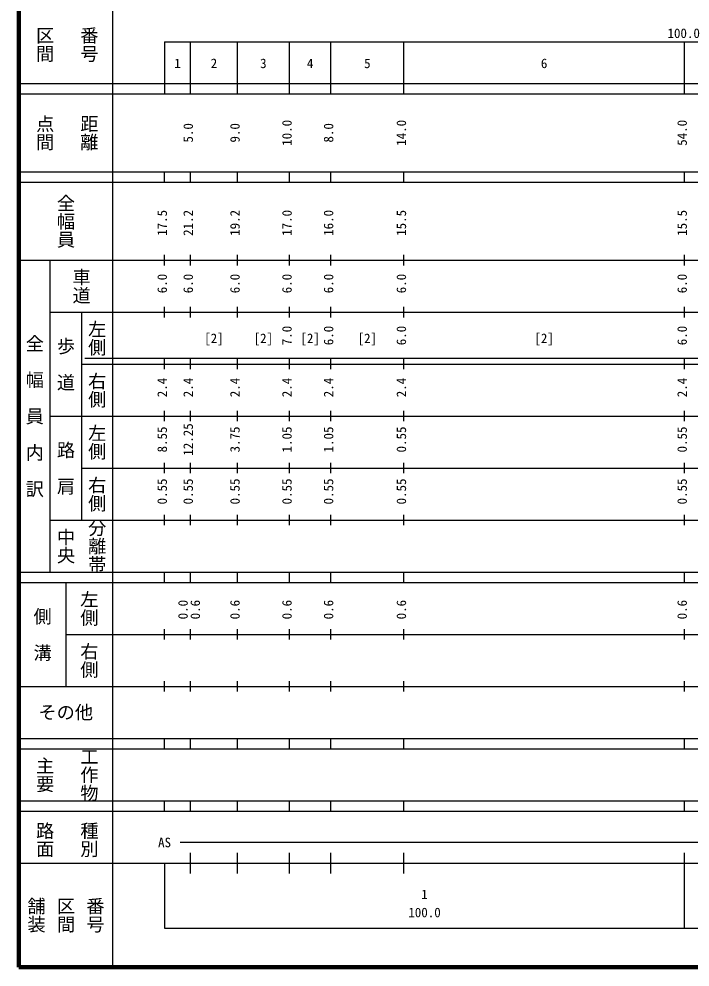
# Model space of a CAD drawing. Units: millimetres on the paper, enlarged 1000 times. Extents: x 40000 to 680000, y 20000 to 380000.
# Drawn here: x 40000 to 169063, y 20000 to 202409 of the extents above; entities that cross this region are included whole.
import ezdxf
from ezdxf.enums import TextEntityAlignment as Align

# ---------------------------------------------------------------- set-up
doc = ezdxf.new("R2010")
doc.units = ezdxf.units.MM
doc.header["$LTSCALE"] = 1000
doc.layers.add('M-TTL', color=2, linetype='Continuous', lineweight=140)
doc.layers.add('M-TTL-BAND', color=7, linetype='Continuous', lineweight=25)
doc.styles.add('@ＭＳ ゴシック', font='')
doc.styles.add('ＭＳ ゴシック', font='')
doc.styles.get('@ＭＳ ゴシック').set_extended_font_data('@MS Gothic')
doc.styles.get('ＭＳ ゴシック').set_extended_font_data('MS Gothic')

msp = doc.modelspace()

# ---------------------------------------------------------------- linework, layer by layer
at = {"layer": 'M-TTL'}
for p, q in [((40000, 380000), (40000, 20000)), ((40000, 20000), (680000, 20000))]:
    msp.add_line(p, q, dxfattribs=at)
at = {"layer": 'M-TTL-BAND'}
for p, q in [((58000, 370000), (58000, 20000)), ((68000, 198000), (579000, 198000)), ((68000, 198000), (68000, 188000)), ((73000, 188000), (73000, 198000)), ((82000, 188000), (82000, 198000)), ((92000, 188000), (92000, 198000)), ((100000, 188000), (100000, 198000)), ((114000, 188000), (114000, 198000)), ((168000, 188000), (168000, 198000)), ((40000, 190000), (579000, 190000)), ((40000, 188000), (579000, 188000)), ((40000, 173000), (579000, 173000)), ((68000, 171000), (68000, 173000)), ((73000, 171000), (73000, 173000)), ((82000, 171000), (82000, 173000)), ((92000, 171000), (92000, 173000)), ((100000, 171000), (100000, 173000)), ((114000, 171000), (114000, 173000)), ((168000, 171000), (168000, 173000)), ((40000, 171000), (579000, 171000)), ((68000, 155000), (68000, 157000)), ((73000, 155000), (73000, 157000)), ((82000, 155000), (82000, 157000)), ((92000, 155000), (92000, 157000)), ((100000, 155000), (100000, 157000)), ((114000, 155000), (114000, 157000)), ((168000, 155000), (168000, 157000)), ((40000, 156000), (579000, 156000)), ((46000, 96000), (46000, 156000)), ((46000, 146000), (579000, 146000)), ((52000, 146000), (52000, 106000)), ((68000, 145000), (68000, 147000)), ((73000, 145000), (73000, 147000)), ((82000, 145000), (82000, 147000)), ((92000, 145000), (92000, 147000)), ((100000, 145000), (100000, 147000)), ((114000, 145000), (114000, 147000)), ((168000, 145000), (168000, 147000)), ((52666, 137162), (579666, 137162)), ((68000, 135000), (68000, 137000)), ((73000, 135000), (73000, 137000)), ((82000, 135000), (82000, 137000)), ((92000, 135000), (92000, 137000)), ((100000, 135000), (100000, 137000)), ((114000, 135000), (114000, 137000)), ((168000, 135000), (168000, 137000)), ((52000, 136000), (579000, 136000)), ((46000, 126000), (579000, 126000)), ((68000, 125000), (68000, 127000)), ((73000, 125000), (73000, 127000)), ((82000, 125000), (82000, 127000)), ((92000, 125000), (92000, 127000)), ((100000, 125000), (100000, 127000)), ((114000, 125000), (114000, 127000)), ((168000, 125000), (168000, 127000)), ((68000, 115000), (68000, 117000)), ((73000, 115000), (73000, 117000)), ((82000, 115000), (82000, 117000)), ((92000, 115000), (92000, 117000)), ((100000, 115000), (100000, 117000)), ((114000, 115000), (114000, 117000)), ((168000, 115000), (168000, 117000)), ((52000, 116000), (579000, 116000)), ((46000, 106000), (579000, 106000)), ((68000, 105000), (68000, 107000)), ((73000, 105000), (73000, 107000)), ((82000, 105000), (82000, 107000)), ((92000, 105000), (92000, 107000)), ((100000, 105000), (100000, 107000)), ((114000, 105000), (114000, 107000)), ((168000, 105000), (168000, 107000)), ((40000, 96000), (579000, 96000)), ((68000, 94000), (68000, 96000)), ((73000, 94000), (73000, 96000)), ((82000, 94000), (82000, 96000)), ((92000, 94000), (92000, 96000)), ((100000, 94000), (100000, 96000)), ((114000, 94000), (114000, 96000)), ((168000, 94000), (168000, 96000)), ((40000, 94000), (579000, 94000)), ((49000, 94000), (49000, 74000)), ((49000, 84000), (579000, 84000)), ((68000, 83000), (68000, 85000)), ((73000, 83000), (73000, 85000)), ((82000, 83000), (82000, 85000)), ((92000, 83000), (92000, 85000)), ((100000, 83000), (100000, 85000)), ((114000, 83000), (114000, 85000)), ((168000, 83000), (168000, 85000)), ((68000, 73000), (68000, 75000)), ((73000, 73000), (73000, 75000)), ((82000, 73000), (82000, 75000)), ((92000, 73000), (92000, 75000)), ((100000, 73000), (100000, 75000)), ((114000, 73000), (114000, 75000)), ((168000, 73000), (168000, 75000)), ((40000, 74000), (579000, 74000)), ((40000, 64000), (579000, 64000)), ((68000, 62000), (68000, 64000)), ((73000, 62000), (73000, 64000)), ((82000, 62000), (82000, 64000)), ((92000, 62000), (92000, 64000)), ((100000, 62000), (100000, 64000)), ((114000, 62000), (114000, 64000)), ((168000, 62000), (168000, 64000)), ((40000, 62000), (579000, 62000)), ((40000, 52000), (579000, 52000)), ((68000, 50000), (68000, 52000)), ((73000, 50000), (73000, 52000)), ((82000, 50000), (82000, 52000)), ((92000, 50000), (92000, 52000)), ((100000, 50000), (100000, 52000)), ((114000, 50000), (114000, 52000)), ((168000, 50000), (168000, 52000)), ((40000, 50000), (579000, 50000)), ((71000, 44000), (557000, 44000)), ((73000, 38000), (73000, 42000)), ((82000, 38000), (82000, 42000)), ((92000, 38000), (92000, 42000)), ((100000, 38000), (100000, 42000)), ((114000, 38000), (114000, 42000)), ((168000, 27500), (168000, 42000)), ((40000, 40000), (579000, 40000)), ((68000, 40000), (68000, 27500)), ((68000, 27500), (579000, 27500))]:
    msp.add_line(p, q, dxfattribs=at)

# ---------------------------------------------------------------- texts
at = {"layer": 'M-TTL-BAND', "style": '@ＭＳ ゴシック'}
for s, p in [('番号', (53500, 197500)), ('区間', (45000, 197500)), ('点間', (45000, 180500)), ('距離', (53500, 180500)), ('全幅員', (49000, 163500)), ('車道', (52000, 151000)), ('左側', (55000, 141000)), ('全\u3000幅\u3000員\u3000内\u3000訳', (43000, 126000)), ('歩\u3000道', (49000, 136000)), ('右側', (55000, 131000)), ('左側', (55000, 121000)), ('路\u3000肩', (49000, 116000)), ('右側', (55000, 111000)), ('分離帯', (55000, 101000)), ('中央', (49000, 101000)), ('左側', (53500, 89000)), ('側\u3000溝', (44500, 84000)), ('右側', (53500, 79000)), ('主要', (45000, 57000)), ('工作物', (53500, 57000)), ('路面', (45000, 44500)), ('種別', (53500, 44500)), ('舗装', (43333, 30000)), ('区間', (49000, 30000)), ('番号', (54667, 30000))]:
    msp.add_text(s, height=2566, rotation=270, dxfattribs=at).set_placement(p, align=Align.MIDDLE_CENTER)
at = {"layer": 'M-TTL-BAND', "style": 'ＭＳ ゴシック'}
for s, p in [('100.0', (167844, 198195)), ('1', (70500, 192405)), ('2', (77500, 192405)), ('3', (87000, 192405)), ('4', (96000, 192405)), ('5', (107000, 192405)), ('6', (141000, 192405)), ('[2]', (77500, 139500)), ('[2]', (87000, 139500)), ('[2]', (96000, 139500)), ('[2]', (107000, 139500)), ('[2]', (141000, 139500)), ('AS', (68000, 42500)), ('1', (118000, 32523)), ('100.0', (118000, 29033))]:
    msp.add_text(s, height=1833, dxfattribs=at).set_placement(p, align=Align.BOTTOM_CENTER)
for s, p in [('10.0', (93000, 180500)), ('14.0', (115000, 180500)), ('54.0', (169000, 180500)), ('5.0', (74000, 180500)), ('9.0', (83000, 180500)), ('8.0', (101000, 180500)), ('17.5', (69000, 163174)), ('21.2', (74000, 163174)), ('19.2', (83000, 163174)), ('17.0', (93000, 163174)), ('16.0', (101000, 163174)), ('15.5', (115000, 163174)), ('15.5', (169000, 163174)), ('6.0', (69000, 151500)), ('6.0', (74000, 151500)), ('6.0', (83000, 151500)), ('6.0', (93000, 151500)), ('6.0', (101000, 151500)), ('6.0', (115000, 151500)), ('6.0', (169000, 151500)), ('7.0', (93000, 141500)), ('6.0', (101000, 141500)), ('6.0', (115000, 141500)), ('6.0', (169000, 141500)), ('2.4', (69000, 131500)), ('2.4', (74000, 131500)), ('2.4', (83000, 131500)), ('2.4', (93000, 131500)), ('2.4', (101000, 131500)), ('2.4', (115000, 131500)), ('2.4', (169000, 131500)), ('12.25', (74000, 121500)), ('8.55', (69000, 121500)), ('3.75', (83000, 121500)), ('1.05', (93000, 121500)), ('1.05', (101000, 121500)), ('0.55', (115000, 121500)), ('0.55', (169000, 121500)), ('0.55', (69000, 111500)), ('0.55', (74000, 111500)), ('0.55', (83000, 111500)), ('0.55', (93000, 111500)), ('0.55', (101000, 111500)), ('0.55', (115000, 111500)), ('0.55', (169000, 111500)), ('0.0', (73000, 88764)), ('0.6', (75370, 88764)), ('0.6', (83000, 88764)), ('0.6', (93000, 88764)), ('0.6', (101000, 88764)), ('0.6', (115000, 88764)), ('0.6', (169000, 88764))]:
    msp.add_text(s, height=1833, rotation=90, dxfattribs=at).set_placement(p, align=Align.BOTTOM_CENTER)
msp.add_text('その他', height=2566, dxfattribs=at).set_placement((49000, 69000), align=Align.MIDDLE_CENTER)

doc.saveas('drawing.dxf')
